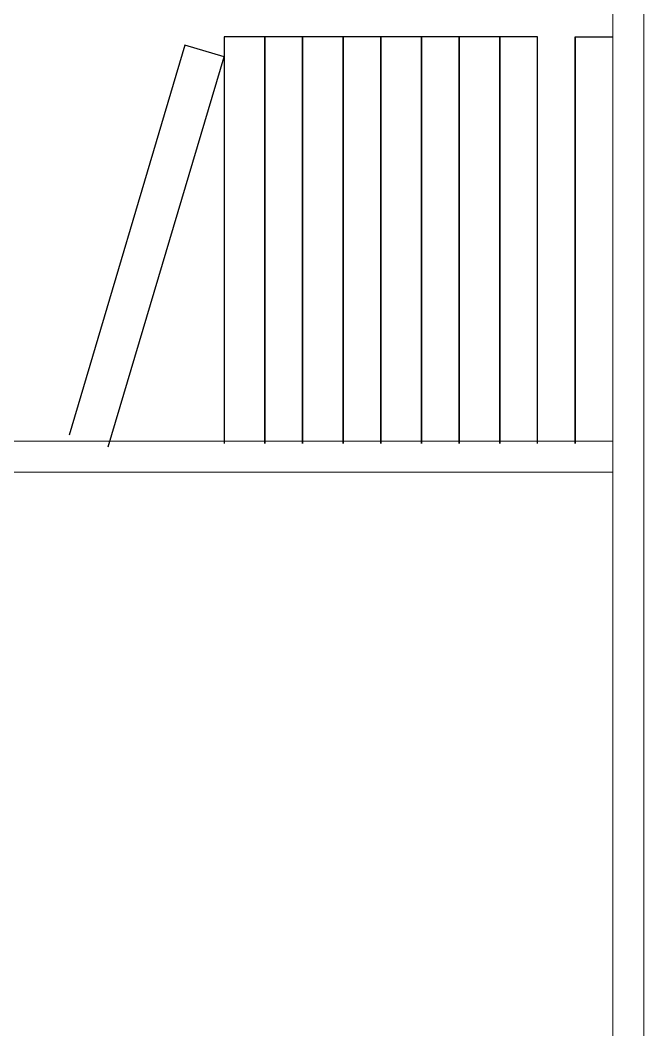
# Model space of a CAD drawing. Header units: millimetres. Extents: x 757294 to 891425, y -262592 to 287632.
# Drawn here: x 842639 to 843041, y -222654 to -222003 of the extents above; entities that cross this region are included whole.
import ezdxf

# ---------------------------------------------------------------- set-up
doc = ezdxf.new("R2010")
doc.units = ezdxf.units.MM
doc.header["$LTSCALE"] = 4
doc.layers.add('家具内线', color=8, linetype='Continuous')
doc.layers.add('家具外轮廓线', color=3, linetype='Continuous', lineweight=15)

msp = doc.modelspace()

# ---------------------------------------------------------------- linework, layer by layer
at = {"layer": '家具内线'}
for p, q in [((842744.98, -222018.75), (842670.22, -222270.42)), ((842770.18, -222026.24), (842744.98, -222018.75)), ((842796.48, -222013.32), (842770.18, -222013.32)), ((842770.18, -222013.32), (842770.18, -222275.85)), ((842820.78, -222013.32), (842796.48, -222013.32)), ((842796.48, -222013.32), (842796.48, -222275.85)), ((842796.48, -222275.85), (842796.48, -222013.32)), ((842847.07, -222013.32), (842820.78, -222013.32)), ((842820.78, -222275.85), (842820.78, -222013.32)), ((842820.78, -222013.32), (842820.78, -222275.85)), ((842871.37, -222013.32), (842847.07, -222013.32)), ((842847.07, -222013.32), (842847.07, -222275.85)), ((842847.07, -222275.85), (842847.07, -222013.32)), ((842897.66, -222013.32), (842871.37, -222013.32)), ((842871.37, -222013.32), (842871.37, -222275.85)), ((842871.37, -222275.85), (842871.37, -222013.32)), ((842921.97, -222013.32), (842897.66, -222013.32)), ((842897.66, -222275.85), (842897.66, -222013.32)), ((842897.66, -222013.32), (842897.66, -222275.85)), ((842948.26, -222013.32), (842921.97, -222013.32)), ((842921.97, -222013.32), (842921.97, -222275.85)), ((842921.97, -222275.85), (842921.97, -222013.32)), ((842972.56, -222013.32), (842948.26, -222013.32)), ((842948.26, -222013.32), (842948.26, -222275.85)), ((842948.26, -222275.85), (842948.26, -222013.32)), ((842972.56, -222275.85), (842972.56, -222013.32)), ((842972.56, -222275.85), (842972.56, -222013.32)), ((842996.86, -222013.32), (843021.16, -222013.32)), ((842996.86, -222013.32), (842996.86, -222275.85)), ((842996.86, -222275.85), (842996.86, -222013.32)), ((842695.43, -222277.9), (842770.18, -222026.24))]:
    msp.add_line(p, q, dxfattribs=at)
at = {"layer": '家具外轮廓线', "color": 1, "ltscale": 5}
for p, q in [((843041.16, -223144.15), (843041.16, -220744.15)), ((843021.16, -220764.15), (843021.16, -223044.15)), ((843021.16, -222274.21), (841621.16, -222274.21)), ((843021.16, -222294.21), (841621.16, -222294.21))]:
    msp.add_line(p, q, dxfattribs=at)

doc.saveas('drawing.dxf')
